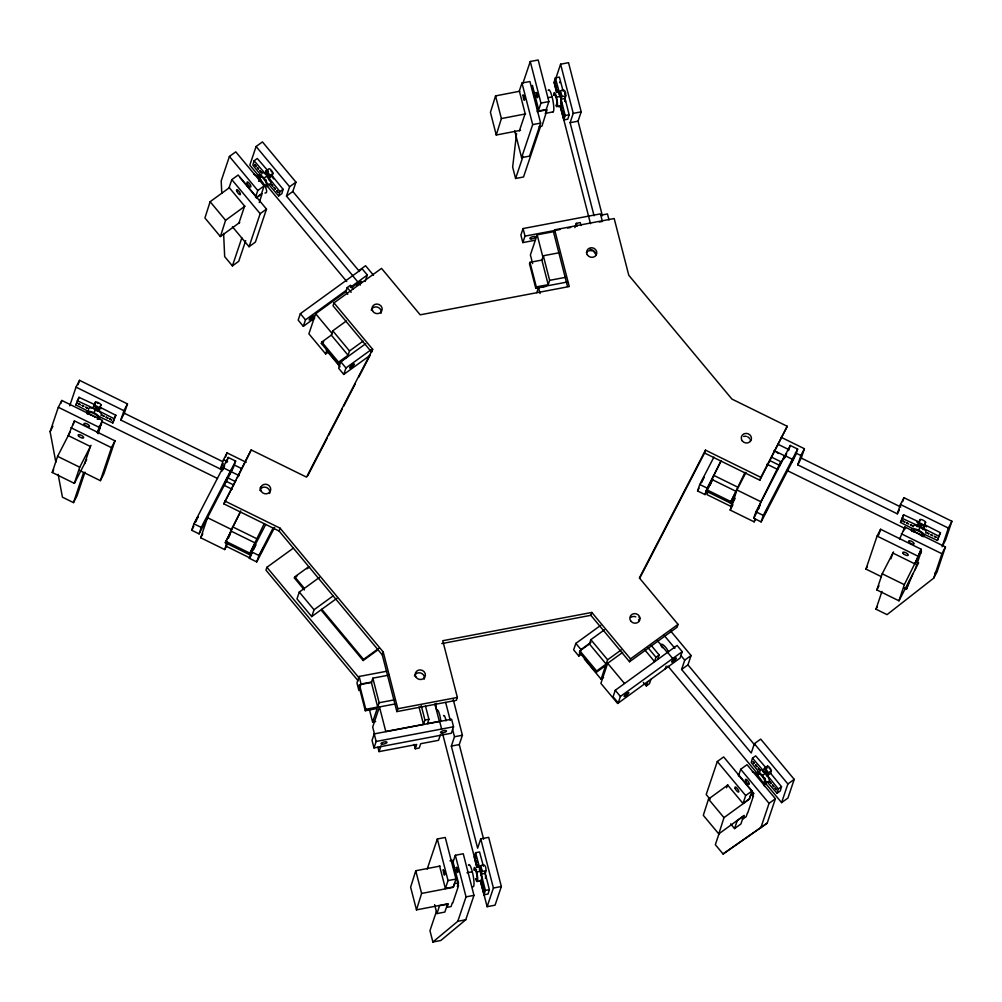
<?xml version="1.0" encoding="UTF-8"?>
<svg xmlns="http://www.w3.org/2000/svg" width="1002" height="1002" viewBox="0 0 1002 1002"><rect width="100%" height="100%" fill="white"/><g stroke="black" fill="none" stroke-linecap="round" stroke-linejoin="round"><path stroke-width="1.5" d="M516.556 133.416L512.661 167.146L515.592 178.494L523.52 176.991L540.429 126.74M481.812 881.234L482.225 883.238L481.812 881.234L478.58 881.134M268.348 171.279L257.289 158.491L254.107 160.808L252.83 165.142L260.996 175.187M268.599 184.318L278.669 195.941L279.934 191.607L269.05 178.231L272.218 175.914L272.982 173.308A3.344 1.002 53.9 0 0 271.266 170.277A3.344 1.002 53.9 0 0 269.112 168.687L265.943 171.004L265.179 173.584L254.107 160.808M269.05 178.231L269.814 175.626L272.982 173.308M272.218 175.914L283.115 189.303L281.838 193.636L278.669 195.941M765.741 767.469L755.671 755.846L752.502 758.163L751.224 762.497L759.391 772.555M766.993 781.685L777.051 793.308L778.329 788.975L767.444 775.586L770.613 773.281L771.377 770.676A3.344 1.002 53.9 0 0 769.661 767.645A3.344 1.002 53.9 0 0 767.507 766.054L764.326 768.359L763.574 770.951L752.502 758.163M766.743 768.634L767.507 766.054M767.444 775.586L768.208 772.98L771.377 770.676M770.613 773.281L781.51 786.658L780.232 790.991L777.051 793.308M563.212 91.37L559.354 77.091L555.371 77.868L554.068 82.264L556.661 92.647M559.993 105.661L563.85 119.939L567.821 119.163L569.123 114.767L565.053 98.459C566.543 95.441 566.03 87.049 560.406 90.931L559.63 93.562L555.371 77.868M563.85 119.939L565.153 115.531L561.082 99.223L561.809 95.541L560.406 90.931M483.415 866.229L479.557 851.963L475.587 852.727L474.284 857.136L476.864 867.519M480.196 880.533L484.054 894.799L488.024 894.034L489.339 889.626L485.269 873.331C486.747 870.312 486.246 861.908 480.609 865.803L479.833 868.421L475.587 852.727M484.054 894.799L485.356 890.39L481.286 874.095L482.012 870.4L480.609 865.803M88.89 411.597L75.889 404.971L78.933 397.293L94.714 404.633L92.948 408.052L77.167 400.712M78.081 400.136L78.933 397.293M92.948 408.052L95.478 402.09A3.344 1.19 27.3 0 1 98.459 402.729A3.344 1.19 27.3 0 1 101.014 404.795L98.484 410.77L114.09 418.698L112.813 422.957L99.661 416.845M94.714 404.633L95.478 402.09M98.484 410.77L101.014 404.795M100.25 407.351L115.856 415.279L112.813 422.957M912.208 528.392L900.497 522.43L903.553 514.752L919.335 522.092L917.569 525.511L901.787 518.159M902.702 517.596L903.553 514.752M917.569 525.511L920.099 519.55A3.344 1.19 27.3 0 1 923.08 520.188A3.344 1.19 27.3 0 1 925.635 522.242L923.105 528.217L938.699 536.145L937.421 540.416L924.27 534.291M919.335 522.092L920.099 519.55M923.105 528.217L925.635 522.242M924.871 524.81L940.465 532.738L937.421 540.416M519.762 91.22L495.552 95.891L490.429 112.312L496.266 135.007L520.489 130.335M496.266 135.007L501.388 118.574L495.552 95.891M439.966 866.079L415.755 870.751L410.632 887.183L416.481 909.866L448.257 903.741L447.155 907.311L451.125 906.534L452.24 902.965M416.481 909.866L421.591 893.446L415.755 870.751M457.35 886.545L458.465 882.975L452.616 860.28L449.973 860.793M229.471 187.625L210.119 201.715L204.922 217.973L220.39 236.547L239.741 222.444M220.39 236.547L225.588 220.29L244.939 206.199M259.255 202.554L262.098 193.699L256.424 197.82M727.865 784.979L708.514 799.082L703.304 815.327L718.785 833.902L744.173 815.403L743.046 818.935L746.214 816.617L747.354 813.085M718.785 833.902L723.983 817.657L749.383 799.145L750.511 795.613L753.679 793.308L738.211 774.734M752.552 796.841L753.679 793.308M86.673 459.617L74.361 483.352L52.229 472.468L57.59 456.336L70.353 431.511M74.361 483.352L79.722 467.22L91.019 445.351M98.071 433.791L100.025 427.929L97.495 432.814M918.646 562.736L898.969 600.799L876.85 589.928L882.211 573.795L893.508 551.927M898.969 600.799L904.33 584.667L921.389 550.411L920.224 553.918L921.477 551.476M55.836 462.147L50.1 431.674L58.316 407.275L61.836 400.462L102.392 420.414L99.737 428.305M60.871 403.343L61.836 400.462M69.739 405.797L76.014 387.135L79.534 380.334L127.467 403.906L124.336 413.237L120.804 420.038L220.365 469.011L223.183 463.563M78.081 384.643L79.534 380.334M79.371 470.339L100.35 480.659L103.87 473.858L114.979 440.83L74.424 420.89L68.236 435.594L90.368 446.466L84.569 463.701M73.096 424.835L74.424 420.89M58.129 474.334L62.437 497.18L73.497 502.616L83.442 473.057M97.106 432.488L102.392 420.414M84.982 472.167L77.016 495.815L73.497 502.616M100.35 480.659L111.46 447.643L114.979 440.83M120.804 420.038L123.947 410.707L127.467 403.906M256.174 197.632L261.459 193.799L264.115 185.909L235.758 151.853L229.42 156.45L221.204 180.861L221.768 193.223M232.426 226.753L249.06 246.717L255.397 242.108L266.507 209.092L238.15 175.037L231.813 179.646L229.145 187.537L244.626 206.111L238.827 223.333M353.105 276.076L286.472 196.079L292.822 191.482L295.953 182.151L262.436 141.908L256.099 146.505L249.811 165.167L258.804 175.964M223.609 233.428L224.673 256.612L232.401 265.906L241.858 237.825M255.56 197.081L257.777 190.505L264.115 185.909M245.703 240.618L238.739 261.309L232.401 265.906M249.06 246.717L260.169 213.689L266.507 209.092M286.472 196.079L289.616 186.748L295.953 182.151M191.733 530.271L193.9 523.808L228.243 457.451L235.62 461.07L233.441 467.533L199.097 533.891L191.733 530.271L193.874 526.125M220.365 469.011L223.509 459.68L227.028 452.866L246.204 462.298M199.097 533.891L201.277 527.428L235.62 461.07M225.675 456.862L227.028 452.866M226.778 545.526L224.686 549.559L200.713 537.773L207.477 517.683L231.449 529.469L228.556 538.074M226.502 462.611L228.243 457.451M235.407 481.574L227.416 477.641L225.663 481.048L224.21 485.344L232.201 489.277M225.976 481.949L227.416 477.641M591.819 612.435L590.854 615.316L629.532 661.746L630.496 658.878L591.819 612.435L442.759 640.716L457.363 697.442L456.386 700.31L396.867 711.595L382.263 654.87L279.132 531.047L223.822 503.843L251.201 449.923L306.512 477.127L372.656 349.31L333.979 302.88L381.524 268.386L420.201 314.828L569.261 286.547L554.657 229.821L614.188 218.536L628.78 275.262L731.923 399.084L787.234 426.288L759.854 480.208L704.544 453.004L705.508 450.136L760.819 477.34L759.854 480.208M251.201 449.923L237.386 477.628M365.141 281.487L367.321 275.024L362.16 268.824L300.349 313.664L298.17 320.126L303.33 326.314L314.678 318.085M250.425 556.586L254.546 544.311L249.273 554.519L225.3 542.733L240.73 510.907M224.686 549.559L227.103 542.383M227.366 542.069L225.989 546.165L249.961 557.951M229.671 535.256L230.585 532.525L225.3 542.733M303.33 326.314L305.497 319.851L346.604 290.054M353.343 288.839L350.387 285.282L347.218 287.587L345.778 291.895L315.655 313.726L308.892 333.829L325.65 353.957L328.168 352.128M249.273 554.519L264.014 524.021M333.979 302.88L333.002 305.748L371.679 352.178L372.656 349.31M347.594 356.687L338.087 363.588L321.329 343.461L321.805 342.033L331.311 335.131L332.764 330.823L346.329 320.991M274.636 527.365L256.75 561.922L249.373 558.302L251.552 551.839L265.73 524.447M325.65 353.957L327.103 349.648M256.75 561.922L258.929 555.471L273.095 528.079M293.461 548.056L266.933 567.295L265.956 570.163L358.09 680.771M279.132 531.047L280.097 528.179L224.786 500.975M338.087 363.588L338.563 362.148L348.07 355.259L349.523 350.95L363.087 341.118M365.705 343.711L340.793 361.772L338.626 368.235L343.774 374.422L370.264 355.209M343.774 374.422L345.953 367.972L370.865 349.898M304.357 589.953L294.388 577.979L294.776 576.851L308.679 566.769M319.413 577.453L299.285 592.057L296.98 598.895L311.722 616.593L336.885 598.332M311.722 616.593L314.027 609.755L332.889 596.065M514.702 130.886L521.579 157.627L529.519 156.124L540.629 123.108L529.92 81.513L521.979 83.016L519.324 90.906L525.161 113.602L519.374 130.824M523.006 83.028L530.258 61.498L538.187 59.995L548.896 101.59L546.24 109.481L538.299 110.997L536.746 104.947M521.579 157.627L532.688 124.611L521.979 83.016M515.592 178.494L523.044 156.325M538.299 110.997L540.955 103.093L530.258 61.498M602.39 215.781L578.041 121.179L581.185 111.848L568.535 62.688L560.594 64.191L554.319 82.853L556.661 91.946M321.304 610.293L363.162 660.543L363.538 659.416L378.731 648.394M359.129 676.475L356.962 682.938L358.904 690.503L361.083 684.04L359.129 676.475L386.547 671.277M388.914 675.11L372.832 678.154L371.379 682.462L359.467 684.717L358.992 686.157L365.317 710.744L377.215 708.477L372.631 722.116L375.637 721.553M599.421 222.006L602.39 221.442L600.448 213.877L523.057 228.556L520.89 235.019L522.831 242.584L534.968 240.28M382.263 654.87L383.227 652.001L280.097 528.179M522.831 242.584L525.01 236.121L523.057 228.556M365.317 710.744L365.793 709.303L359.467 684.717M594.061 215.781L570.113 122.682L573.244 113.351L560.594 64.191M365.793 709.303L377.704 707.049L379.157 702.74L372.832 678.154M555.246 231.374L537.16 234.806L530.396 254.909L532.626 263.576M394.537 704.068L379.457 706.936L372.694 727.026L374.548 734.253M559.404 252.717L543.322 255.76L541.869 260.069L529.97 262.324L529.482 263.764L535.807 288.351L546.228 286.372M374.209 733.89L372.03 740.353L373.984 747.905L451.363 733.239L453.543 726.776L451.589 719.211L374.209 733.89L376.151 741.455L373.984 747.905M440.479 734.579L438.55 740.315L420.69 743.709L419.237 748.018L415.266 748.77L416.719 744.461L379.019 751.613L380.948 745.864M554.657 229.821L553.693 232.702L567.52 286.434M535.807 288.351L536.295 286.91L529.97 262.324M536.784 292.647L538.525 287.486L567.458 281.988M396.867 711.595L397.832 708.727L383.227 652.001M536.295 286.91L548.207 284.656L549.647 280.347L543.322 255.76M574.86 227.654L576.3 223.346L580.271 222.594L581.022 225.488M379.457 706.936L385.783 731.51L423.483 724.358L424.936 720.05L421.216 705.596M425.549 706.285L428.906 719.298L427.453 723.607L439.352 721.352L434.893 704.005M435.544 706.247L436.509 703.379M480.797 882.111L487.122 906.685L495.063 905.182L501.338 886.519L488.688 837.359L480.76 838.862L477.616 848.193L451.338 746.077L454.482 736.746L452.566 729.306M483.615 839.175L459.279 744.574L462.41 735.243L453.217 699.484M427.178 869.11L437.323 838.962L445.264 837.459L455.973 879.067L453.305 886.958L445.376 888.461L439.54 865.766M436.421 911.457L429.958 930.67L432.877 942.005L440.805 940.502L465.755 919.773L473.971 895.362L463.262 853.767L455.334 855.27L452.666 863.16L454.62 870.738M436.922 913.586L439.577 905.695L447.518 904.18L444.85 912.083L436.922 913.586L434.63 904.668M445.376 888.461L448.032 880.57L437.323 838.962M452.704 903.115L458.503 885.881L456.561 878.316M432.877 942.005L457.826 921.276L466.03 896.865L455.334 855.27M487.122 906.685L493.41 888.022L480.76 838.862M600.737 625.336L575.837 643.409L573.658 649.86L578.818 656.059L581.335 654.231M604.406 629.832L590.854 639.677L589.401 643.973L579.895 650.874L579.407 652.315L596.165 672.43L605.671 665.541L601.087 679.168L584.329 659.053M578.818 656.059L580.997 649.597L590.955 642.37M596.165 672.43L596.653 671.002L606.16 664.101L607.613 659.792L621.165 649.96M622.705 652.365L607.65 663.286L600.887 683.389L617.645 703.504L680.045 658.101L682.224 651.638L677.064 645.451L615.253 690.278L613.074 696.741L618.234 702.928L620.413 696.465L682.224 651.638M706.385 491.807L704.957 494.575L697.58 490.955L699.759 484.492L713.925 457.1M704.957 494.575L707.136 488.112L720.601 462.097M707.875 491.882L706.961 494.612L730.921 506.398L735.518 492.759L730.233 502.966L706.26 491.18L721.014 460.669M710.168 485.068L711.545 480.973L706.26 491.18M643.347 682.425L646.315 685.969L647.755 681.661M651.25 645.488L659.141 654.957L655.972 657.262L654.519 661.571L644.662 649.734M650.924 679.369L649.484 683.665L646.315 685.969M657.688 659.266L659.141 654.957M705.508 450.136L639.364 577.954L678.041 624.384L677.076 627.252L629.532 661.746M665.19 669.023L666.155 666.142M730.233 502.966L744.974 472.456M755.533 519.161L754.143 521.854L730.17 510.068L736.933 489.965L746.002 472.456M764.839 782.487L781.598 802.615L787.935 798.018L794.223 779.356L760.706 739.113L754.356 743.709L751.224 753.041L681.598 669.461L684.742 660.13L691.079 655.521L670.376 630.671M681.598 669.461L687.948 664.852L691.079 655.521M753.754 518.259L755.934 511.797L790.265 445.439L797.642 449.071L795.475 455.522L761.132 521.892L753.754 518.259L757.337 511.346M754.143 521.854L755.107 518.986M758.489 508.928L760.906 501.752L780.846 461.722L771.515 457.137M780.846 461.722L779.393 466.018L784.679 455.81L774.02 450.574M761.132 521.892L763.311 515.429L797.642 449.071M783.714 458.678L784.679 455.81M788.536 450.612L790.265 445.439M899.42 509.742L897.304 513.826L797.755 464.865L800.886 455.534L804.406 448.733L781.134 437.285M797.755 464.865L801.274 458.064L804.406 448.733M726.575 787.772L727.54 784.892L743.008 803.466L749.358 798.87L752.014 790.979L723.644 756.923L717.307 761.52L706.197 794.536L710.105 799.233M719.311 832.862L715.328 844.686L723.068 853.98L767.194 823.143L775.41 798.744L747.041 764.689L740.703 769.286L738.487 775.874M734.554 828.591L737.221 820.701L743.559 816.104L740.904 823.995L734.554 828.591L730.646 823.894M743.008 803.466L745.676 795.575L752.014 790.979M747.705 813.01L753.504 795.788M760.856 827.752L769.06 803.341L775.41 798.744M781.598 802.615L787.885 783.952L794.223 779.356M881.347 576.664L865.966 569.098L877.076 536.083L880.595 529.269L921.151 549.221L914.976 563.926L892.857 553.041L890.916 558.778M878.666 535.018L880.595 529.269M897.304 513.826L900.447 504.494L903.967 497.693L951.9 521.265L945.625 539.928L942.093 546.741M902.614 501.689L903.967 497.693M899.596 539.051L904.881 526.989L945.45 546.929L937.233 571.34L933.714 578.141L887.046 614.627L875.986 609.191L881.96 591.456M903.553 530.935L904.881 526.989M903.729 587.673L906.522 589.051L909.177 581.147M914.976 563.926L921.151 549.221M912.697 574.346L906.522 589.051M915.026 569.825L920.825 552.603M942.581 545.301L948.38 528.079L951.9 521.265M933.714 578.141L941.918 553.743L945.45 546.929M701.312 482.613L701.951 481.11M195.816 521.053L195.403 522.13L195.803 521.591M197.958 517.195L197.457 518.335M224.16 466.656L224.561 465.592L222.006 470.902M253.243 549.597L255.798 544.675L255.385 545.739M703.592 478.392L704.005 477.315L703.329 478.367M759.992 505.183L759.478 506.323M784.04 458.515L786.595 453.58L784.253 458.54M196.104 520.426L196.78 518.998M223.872 467.295L223.183 468.711M255.109 546.366L254.42 547.793M702.289 480.409L702.991 478.994M702.627 480.446L702.978 479.72M759.153 507.025L758.439 508.452M196.417 520.451L196.768 519.762M50.1 431.674L52.918 426.238M75.889 404.971L77.655 401.564M52.229 472.468L53.645 469.738M93.975 412.761L95.741 409.355A7.202 2.555 27.3 0 1 101.039 415.517M114.09 418.698L115.856 415.279M200.713 537.773L202.805 533.74M223.822 503.843L235.958 480.396M231.449 529.469L239.816 513.3M249.373 558.302L252.241 552.766M307.702 475.837L327.115 438.325M328.543 435.544L342.208 409.142M343.648 406.361L355.146 384.142M358.741 377.19L370.252 354.958M639.84 578.041L704.544 453.004M697.58 490.955L699.008 488.187M707.813 489.051L712.823 479.369M730.921 506.398L735.155 498.232M730.17 510.068L732.963 504.682M760.819 477.34L787.234 426.288M865.966 569.098L867.369 566.38M900.497 522.43L902.263 519.011M876.85 589.928L878.967 585.819M875.986 609.191L877.401 606.473M911.87 531.223A7.202 2.555 27.3 0 1 918.583 530.221L920.35 526.802A7.202 2.555 27.3 0 1 925.648 532.976M938.699 536.145L940.465 532.738M222.832 469.412L222.219 470.539M197.143 518.31L197.97 516.819M254.07 548.495L253.456 549.622M701.939 481.762L701.438 482.626M758.113 509.079L757.487 510.118L759.992 504.808M934.778 573.257L937.233 571.34M258.591 181.324L260.708 179.784M263.952 178.156L267.133 175.851M279.934 191.607L283.115 189.303M762.347 775.523L765.528 773.206M778.329 788.975L781.51 786.658M359.23 270.327L365.58 265.73L373.458 275.199M350.337 287.336L367.321 275.024M351.314 287.862L358.453 282.689L360.419 285.056M321.329 343.461L323.696 341.745M294.388 577.979L296.918 576.15M307.038 568.81L309.568 566.982M363.162 660.543L378.355 649.521M601.087 679.168L603.555 677.39M630.496 658.878L678.041 624.384M723.068 853.98L767.194 823.143M97.282 403.28L98.008 403.343M548.132 97.657L552.102 96.881M556.398 97.094L560.368 96.33M561.871 96.58L565.842 95.816M561.082 99.223L565.053 98.459M501.388 118.574L525.599 113.902M545.201 113.414L553.142 111.873M565.153 115.531L569.123 114.767M539.126 126.74L541.957 126.189L547.079 109.769L537.147 111.685L538.249 108.116L532.413 85.421M467.007 872.767L472.305 871.753M476.601 871.965L480.584 871.189M482.075 871.452L486.045 870.688M481.286 874.095L485.269 873.331M458.465 882.975L454.482 883.739L453.38 887.309L421.591 893.446M485.356 890.39L489.339 889.626M540.955 103.093L548.896 101.59M573.244 113.351L581.185 111.848M532.688 124.611L540.629 123.108M570.113 122.682L578.041 121.179M600.849 215.217L607.462 213.952L608.991 219.914M525.01 236.121L560.03 229.483M567.646 228.03L570.689 227.454M549.647 280.347L565.729 277.291M441.794 643.585L590.854 615.316M361.083 684.04L371.742 682.011M379.157 702.74L393.773 699.96M397.832 708.727L457.363 697.442M424.936 720.05L428.906 719.298M376.151 741.455L453.543 726.776M454.482 736.746L462.41 735.243M451.338 746.077L459.279 744.574M448.032 880.57L455.973 879.067M493.41 888.022L501.338 886.519M466.03 896.865L473.971 895.362M457.826 921.276L465.755 919.773M777.602 444.086L788.561 449.472M795.413 452.841L800.886 455.534M900.447 504.494L948.38 528.079M801.274 458.064L900.823 507.025M784.992 455.647L792.357 459.279M769.761 460.532L779.08 465.116M787.096 470.502L905.583 528.78M766.981 464.189L777.627 469.424M901.362 533.79L941.918 553.743M877.076 536.083L917.632 556.022M713.474 475.224L737.447 487.022M736.933 489.965L760.906 501.752M712.034 479.532L735.994 491.318M882.211 573.795L904.33 584.667M755.934 511.797L763.311 515.429M699.759 484.492L707.136 488.112M706.748 489.74L730.708 501.526M76.014 387.135L123.947 410.707M223.509 459.68L227.617 461.697M234.455 465.066L241.307 468.435M124.336 413.237L222.482 461.509M222.958 467.658L230.335 471.278M231.262 471.742L239.24 475.662M225.663 481.048L233.654 484.968M101.791 421.566L217.497 478.468M58.316 407.275L98.872 427.215M70.891 427.691L111.46 447.643M232.514 526.789L256.487 538.575M231.061 531.098L255.034 542.884M57.59 456.336L79.722 467.22M251.552 551.839L258.929 555.471M193.9 523.808L201.277 527.428M225.788 541.305L249.749 553.091M558.828 106.863L558.202 105.849M769.11 768.02L769.874 769.01M664.038 635.268L674.885 648.281M680.796 655.396L684.742 660.13M754.356 743.709L787.885 783.952M687.948 664.852L754.581 744.862M256.099 146.505L289.616 186.748M292.822 191.482L359.455 271.479M667.557 652.34L672.718 658.539M657.337 640.528L667.207 652.365M352.654 275.725L357.802 281.913M667.921 666.13L757.85 774.095M266.808 185.558L346.73 281.524M648.081 647.793L655.972 657.262M347.218 287.587L351.163 292.321M345.778 291.895L347.744 294.262M740.703 769.286L769.06 803.341M229.42 156.45L257.777 190.505M239.816 177.367L255.297 195.941M717.307 761.52L745.676 795.575M231.813 179.646L260.169 213.689M590.854 639.677L607.613 659.792M332.764 330.823L349.523 350.95M607.65 663.286L624.409 683.402M315.655 313.726L332.413 333.854M589.401 643.973L606.16 664.101M331.311 335.131L348.07 355.259M708.514 799.082L723.983 817.657M210.119 201.715L225.588 220.29M615.253 690.278L620.413 696.465M575.837 643.409L580.997 649.597M340.793 361.772L345.953 367.972M300.349 313.664L305.497 319.851M579.895 650.874L596.653 671.002M321.805 342.033L338.563 362.148M326.239 350.212L340.041 366.782M294.776 576.851L304.22 588.199M321.792 609.291L363.538 659.416M299.285 592.057L314.027 609.755M266.933 567.295L359.054 677.891M271.054 171.004L271.555 171.856M560.168 105.586L590.491 223.696M576.3 223.346L577.052 226.239M532.45 88.326L534.792 97.394M537.16 234.806L543.109 257.94M541.869 260.069L548.207 284.656M538.525 287.486L540.078 293.536M445.665 702.49L450.261 720.363M435.607 705.684L436.822 710.418A8.229 1.566 79.3 0 1 438.914 712.435A8.229 1.566 79.3 0 1 440.83 721.302M439.69 721.465L441.632 729.03M442.571 733.539L476.902 866.943M419.024 707.011L423.483 724.358M414.152 744.423L415.266 748.77M446.366 904.28L447.155 907.311M371.379 682.462L377.704 707.049M369.287 709.103L372.631 722.116M377.904 747.267L379.019 751.613M559.604 82.014L559.692 82.753M775.911 451.702A6.175 2.255 27.4 0 1 778.203 453.48M916.843 522.18A6.175 2.255 27.4 0 1 919.135 522.393M924.658 525.111A6.175 2.255 27.4 0 1 926.424 526.902M914.187 530.747A5.148 1.829 27.3 0 1 913.862 529.57M923.067 533.578A5.148 1.829 27.3 0 1 923.08 534.104M911.858 531.135A11.31 4.021 27.3 0 1 922.003 536.12M913.573 531.649A5.148 1.829 27.3 0 1 918.371 530.935A5.148 1.829 27.3 0 1 921.564 535.544M918.333 522.969A3.344 1.19 27.3 0 1 921.314 523.608A3.344 1.19 27.3 0 1 923.869 525.662M913.173 526.889A7.202 2.555 27.3 0 1 920.35 526.802M916.717 526.438A5.148 1.829 27.3 0 1 917.757 526.626M918.922 526.989A5.148 1.829 27.3 0 1 920.137 527.515M921.314 528.154A5.148 1.829 27.3 0 1 923.243 529.62M918.583 530.221A7.202 2.555 27.3 0 1 923.055 536.671M923.255 527.165A5.148 1.829 27.3 0 1 924.132 527.916M924.145 525.461A5.148 1.829 27.3 0 1 925.009 526.2M660.982 644.687A6.175 1.891 54 0 1 664.539 646.052A6.175 1.891 54 0 1 668.559 652.277M661.157 646.039A8.229 2.53 54 0 1 662.46 647.73M638.963 617.119A6.175 5.736 18.6 0 1 639.802 618.434M759.403 773.694A5.148 1.528 53.9 0 1 760.117 773.319M764.726 777.965A5.148 1.528 53.9 0 1 765.303 779.042M752.339 771.715A11.31 3.369 53.9 0 1 764.626 786.457M758.351 774.797A5.148 1.528 53.9 0 1 762.948 777.302A5.148 1.528 53.9 0 1 763.511 782.048M765.227 783.101A3.344 1.002 53.9 0 1 764.977 783.076M764.326 768.359A3.344 1.002 53.9 0 1 766.48 769.949A3.344 1.002 53.9 0 1 768.208 772.98M760.217 771.177A7.202 2.142 53.9 0 1 766.104 773.932A7.202 2.142 53.9 0 1 768.321 781.673M762.873 771.74A5.148 1.528 53.9 0 1 764.451 772.993M766.129 774.984A5.148 1.528 53.9 0 1 766.856 776.099M757.312 774.646A7.202 2.142 53.9 0 1 759.992 773.156A7.202 2.142 53.9 0 1 765.891 781.447A7.202 2.142 53.9 0 1 763.223 782.938M443.548 715.829A6.175 1.177 79.3 0 1 446.09 720.889M485.018 872.166A6.175 1.177 79.3 0 1 485.294 873.744M485.482 875.26A6.175 1.177 79.3 0 1 485.406 878.453M476.263 869.536A5.148 0.939 79.1 0 1 476.576 869.924M468.41 865.277A11.31 2.054 79.1 0 1 472.957 874.571A11.31 2.054 79.1 0 1 472.794 886.645M474.522 870.45A5.148 0.939 79.1 0 1 476.689 873.969A5.148 0.939 79.1 0 1 476.326 879.155M478.104 867.168A7.202 1.303 79.1 0 1 481.173 873.907A7.202 1.303 79.1 0 1 480.497 880.244M479.344 869.135A5.148 0.939 79.1 0 1 480.033 870.776M480.359 871.928A5.148 0.939 79.1 0 1 481.073 875.798M473.984 870.099A7.202 1.303 79.1 0 1 475.812 869.41A7.202 1.303 79.1 0 1 477.716 879.844A7.202 1.303 79.1 0 1 475.549 878.716M484.63 872.441A5.148 0.939 79.1 0 1 484.88 873.757M100.238 407.751A6.175 2.255 27.4 0 1 101.265 408.653M260.019 487.974A6.175 5.736 18.6 0 1 261.209 487.01M89.253 412.649A5.148 1.829 27.3 0 1 89.253 412.123M98.459 416.118A5.148 1.829 27.3 0 1 98.459 416.657M101.34 423.332A11.31 4.021 27.3 0 1 99.348 425.762M87.249 413.676A11.31 4.021 27.3 0 1 95.065 417.082M93.712 405.509A3.344 1.19 27.3 0 1 96.693 406.148A3.344 1.19 27.3 0 1 99.248 408.215M88.552 409.442A7.202 2.555 27.3 0 1 95.741 409.355M88.627 413.538A5.148 1.829 27.3 0 1 93.148 413.2A5.148 1.829 27.3 0 1 97.833 417.508M87.249 413.776A7.202 2.555 27.3 0 1 90.13 411.409A7.202 2.555 27.3 0 1 98.659 416.068A7.202 2.555 27.3 0 1 97.269 419.237M94.313 409.542A5.148 1.829 27.3 0 1 95.528 410.056M96.706 410.707A5.148 1.829 27.3 0 1 97.758 411.421M98.647 409.718A5.148 1.829 27.3 0 1 99.511 410.457M99.524 408.002A5.148 1.829 27.3 0 1 100.4 408.753M272.281 176.415A6.175 1.891 54 0 1 273.433 178.895M260.971 176.916A5.148 1.528 53.9 0 1 261.008 176.327M265.605 179.496A5.148 1.528 53.9 0 1 266.332 180.598M253.944 174.348A11.31 3.369 53.9 0 1 264.09 184.556A11.31 3.369 53.9 0 1 264.979 192.985M357.676 283.879A3.081 0.626 -39.8 0 1 361.334 281.387A3.081 0.626 -39.8 0 1 359.367 284.017M356.725 285.144A3.081 0.626 -39.8 0 1 357.226 284.38M260.144 178.256A5.148 1.528 53.9 0 1 263.739 178.882A5.148 1.528 53.9 0 1 265.743 184.932M265.943 171.004A3.344 1.002 53.9 0 1 268.085 172.595A3.344 1.002 53.9 0 1 269.814 175.626M261.823 173.822A7.202 2.142 53.9 0 1 268.273 177.329A7.202 2.142 53.9 0 1 269.062 183.98M266.92 176.565A5.148 1.528 53.9 0 1 268.461 178.732M269.05 179.821A5.148 1.528 53.9 0 1 269.45 180.811M258.929 177.279A7.202 2.142 53.9 0 1 261.597 175.801A7.202 2.142 53.9 0 1 267.496 184.092A7.202 2.142 53.9 0 1 264.829 185.57M586.383 252.742A5.148 4.785 18.6 0 1 587.222 251.79M588.299 251.089A5.148 4.785 18.6 0 1 592.182 250.851M593.409 251.402A5.148 4.785 18.6 0 1 595.714 254.47M371.216 310.169A5.148 4.785 18.6 0 1 377.554 307.151A5.148 4.785 18.6 0 1 381.023 313.275M743.697 436.471A5.148 4.785 18.6 0 1 746.34 436.384M747.605 436.834A5.148 4.785 18.6 0 1 749.609 438.538M750.222 439.678A5.148 4.785 18.6 0 1 750.498 440.918M630.734 617.42A5.148 4.785 18.6 0 1 635.782 616.856M638.625 619.512A5.148 4.785 18.6 0 1 639 620.726M414.427 676.037A5.148 4.785 18.6 0 1 420.752 673.031A5.148 4.785 18.6 0 1 424.234 679.143M259.781 490.379A5.148 4.785 18.6 0 1 266.106 487.36A5.148 4.785 18.6 0 1 269.588 493.472M564.865 97.495A6.175 1.177 79.3 0 1 565.404 101.941M589.978 249.36A6.175 5.736 18.6 0 1 595.977 255.51M555.521 95.566A5.148 0.939 79.1 0 1 555.622 94.939M548.207 90.418A11.31 2.054 79.1 0 1 552.753 99.712A11.31 2.054 79.1 0 1 552.59 111.786M545.84 111.372A11.31 2.054 79.1 0 1 545.614 112.75M558.577 93.875A5.148 0.939 79.1 0 1 560.156 97.069M560.857 100.926A5.148 0.939 79.1 0 1 560.657 103.92M557.901 92.309A7.202 1.303 79.1 0 1 560.794 98.121A7.202 1.303 79.1 0 1 560.719 105.886M554.319 95.591A5.148 0.939 79.1 0 1 556.185 97.833A5.148 0.939 79.1 0 1 556.686 104.684M564.665 98.897A5.148 0.939 79.1 0 1 564.915 101.29M553.78 95.24A7.202 1.303 79.1 0 1 555.446 94.138A7.202 1.303 79.1 0 1 557.5 104.083A7.202 1.303 79.1 0 1 555.834 105.185M475.399 856.935L475.875 858.752L475.399 856.935M476.376 860.705L476.852 862.522L476.376 860.705M477.353 864.476L477.829 866.292L477.353 864.476M480.534 869.648L481.01 871.464L480.534 869.648M480.973 868.183L481.436 869.999L480.973 868.183M482.739 885.192L483.202 887.008L482.739 885.192M483.715 888.962L484.179 890.778L483.715 888.962M555.196 82.076L555.659 83.892L555.196 82.076M556.173 85.846L556.649 87.662L556.173 85.846M557.15 89.604L557.626 91.432L557.175 89.479M560.331 94.777L560.794 96.605L560.343 94.651M560.757 93.311L561.233 95.127L560.757 93.311M561.546 106.563L562.022 108.379L561.546 106.563M562.523 110.32L562.999 112.149L562.523 110.32M563.5 114.09L563.976 115.906L563.5 114.09M564.74 92.547L565.203 94.363L564.74 92.547M443.222 869.986C444.374 881.071 446.328 871.026 443.222 869.986M456.361 867.381C457.513 878.466 459.467 868.421 456.361 867.381M523.019 95.127C524.171 106.199 526.125 96.154 523.019 95.127M536.158 92.522C537.31 103.594 539.264 93.549 536.158 92.522M254.758 164.516L255.998 166.119L254.758 164.516M257.351 167.597L258.591 169.2L257.389 167.522M259.931 170.678L261.171 172.281L259.931 170.678M266.695 174.348L267.935 175.964L266.695 174.348M267.121 172.908L268.361 174.511L267.171 172.845M271.555 184.531L272.795 186.147L271.555 184.531M274.135 187.612L275.375 189.228L274.185 187.549M276.715 190.693L277.955 192.309L276.715 190.693M753.153 761.871L754.393 763.474L753.291 761.796M755.733 764.952L756.986 766.555L755.733 764.952M758.326 768.033L759.566 769.636L758.326 768.033M765.09 771.715L766.33 773.319L765.14 771.64M765.515 770.262L766.755 771.878L765.515 770.262M769.949 781.898L771.189 783.501L769.999 781.823M772.529 784.979L773.769 786.583L772.529 784.979M775.11 788.06L776.35 789.664L775.11 788.06M202.83 525.562L205.523 520.263L202.83 525.562M229.245 474.51L231.938 469.212L229.245 474.51M260.482 553.592L263.175 548.294L260.482 553.592M708.69 486.246L711.37 480.947L708.69 486.246M764.864 513.55L767.545 508.252L764.864 513.55M791.279 462.511L793.96 457.213L791.279 462.511M78.432 403.668L80.223 404.645L78.432 403.668M82.126 405.472L83.917 406.436L82.239 405.422M85.821 407.263L87.6 408.24L85.821 407.263M95.516 406.687L97.307 407.664L95.516 406.687M95.09 408.115L96.868 409.092L95.09 408.115M102.429 415.354L104.221 416.331L102.429 415.354M106.124 417.158L107.915 418.135L106.124 417.158M109.819 418.961L111.598 419.926L109.819 418.961M903.053 521.115L904.831 522.092L903.053 521.115M906.747 522.919L908.526 523.896L906.86 522.881M910.43 524.71L912.221 525.687L910.43 524.71M920.124 524.146L921.915 525.123L920.124 524.146M919.698 525.562L921.489 526.538L919.698 525.562M927.05 532.813L928.829 533.79L927.05 532.813M930.733 534.605L932.524 535.582L930.733 534.605M934.428 536.408L936.219 537.385L934.428 536.408M909.127 542.257A3.081 1.127 27.4 0 0 913.912 544.061A3.081 1.127 27.4 0 0 910.968 541.067A3.081 1.127 27.4 0 0 909.127 542.257M903.278 553.618A3.081 1.127 27.4 0 0 908.062 555.409A3.081 1.127 27.4 0 0 905.119 552.428A3.081 1.127 27.4 0 0 903.278 553.618M745.726 780.921A3.081 0.952 54 0 0 749.12 784.328A3.081 0.952 54 0 0 747.204 780.17A3.081 0.952 54 0 0 745.726 780.921M625.486 696.014A3.081 0.626 -39.8 0 0 628.843 692.582A3.081 0.626 -39.8 0 0 625.035 694.987A3.081 0.626 -39.8 0 0 625.486 696.014M673.043 661.52A3.081 0.626 -39.8 0 0 676.4 658.101A3.081 0.626 -39.8 0 0 672.58 660.493A3.081 0.626 -39.8 0 0 673.043 661.52M735.23 788.637A3.081 0.952 54 0 0 738.624 792.043A3.081 0.952 54 0 0 736.695 787.873A3.081 0.952 54 0 0 735.23 788.637M382.188 744.198A3.081 0.977 -14.4 0 0 386.972 742.419A3.081 0.977 -14.4 0 0 382.814 742.332A3.081 0.977 -14.4 0 0 382.188 744.198M441.719 732.913A3.081 0.977 -14.4 0 0 446.504 731.134A3.081 0.977 -14.4 0 0 442.345 731.047A3.081 0.977 -14.4 0 0 441.719 732.913M84.506 424.81A3.081 1.127 27.4 0 0 89.303 426.601A3.081 1.127 27.4 0 0 86.36 423.621A3.081 1.127 27.4 0 0 84.506 424.81M78.657 436.158A3.081 1.127 27.4 0 0 83.454 437.962A3.081 1.127 27.4 0 0 80.511 434.968A3.081 1.127 27.4 0 0 78.657 436.158M247.331 183.566A3.081 0.952 54 0 0 250.725 186.973A3.081 0.952 54 0 0 248.809 182.802A3.081 0.952 54 0 0 247.331 183.566M351.038 367.509A3.081 0.626 -39.8 0 0 354.382 364.077A3.081 0.626 -39.8 0 0 350.575 366.482A3.081 0.626 -39.8 0 0 351.038 367.509M236.835 191.282A3.081 0.952 54 0 0 240.23 194.676A3.081 0.952 54 0 0 238.301 190.518A3.081 0.952 54 0 0 236.835 191.282M310.582 319.4A3.081 0.626 -39.8 0 0 313.939 315.968A3.081 0.626 -39.8 0 0 310.119 318.373A3.081 0.626 -39.8 0 0 310.582 319.4M261.171 491.18A5.148 4.785 18.6 0 0 270.014 491.731A5.148 4.785 18.6 0 0 265.755 484.242A5.148 4.785 18.6 0 0 261.171 491.18M415.817 676.851A5.148 4.785 18.6 0 0 424.66 677.402A5.148 4.785 18.6 0 0 420.402 669.912A5.148 4.785 18.6 0 0 415.817 676.851M742.156 440.767A5.148 4.785 18.6 0 0 750.974 440.479A5.148 4.785 18.6 0 0 745.976 433.39A5.148 4.785 18.6 0 0 742.156 440.767M630.972 621.29A5.148 4.785 18.6 0 0 639.702 620.326A5.148 4.785 18.6 0 0 634.116 613.625A5.148 4.785 18.6 0 0 630.972 621.29M372.606 310.983A5.148 4.785 18.6 0 0 381.449 311.522A5.148 4.785 18.6 0 0 377.19 304.044A5.148 4.785 18.6 0 0 372.606 310.983M587.247 254.671A5.148 4.785 18.6 0 0 596.09 255.222A5.148 4.785 18.6 0 0 591.831 247.732A5.148 4.785 18.6 0 0 587.247 254.671M531.047 238.877A3.081 0.977 -14.4 0 0 535.819 237.086A3.081 0.977 -14.4 0 0 531.674 237.011A3.081 0.977 -14.4 0 0 531.047 238.877"/></g></svg>
